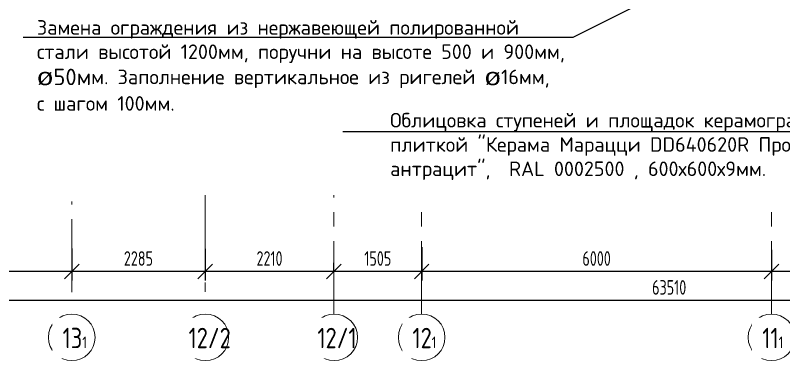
# Model space of a CAD drawing. Header units: millimetres. Extents: x -136099598 to 9192475, y 0 to 779331.
# Drawn here: x -208723 to -195547, y 278721 to 284647 of the extents above; entities that cross this region are included whole.
import ezdxf
from ezdxf import colors
from ezdxf.entities.mleader import LeaderData, LeaderLine
from ezdxf.math import Vec2, Vec3

# ---------------------------------------------------------------- set-up
doc = ezdxf.new("R2010")
doc.units = ezdxf.units.MM
doc.header["$MEASUREMENT"] = 0
doc.linetypes.add('CENTER', pattern=[2, 1.25, -0.25, 0.25, -0.25])
doc.layers.get('0').update_dxf_attribs({"color": 250, "lineweight": 9})
doc.layers.get('Defpoints').update_dxf_attribs({"color": 8})
for name, color, linetype, lineweight in [('АР-Выноски', 5, 'Continuous', 5), ('АР_Оси', 193, 'Continuous', 9), ('АР_Оси размеры', 164, 'Continuous', 9)]:
    doc.layers.add(name, color=color, linetype=linetype, lineweight=lineweight)
doc.styles.add('ICOCPEUR', font='isocpeur.ttf')
doc.styles.add('ГОСТ 2.304', font='isocpeur.ttf', dxfattribs={"width": 0.7})
doc.dimstyles.new('СПДС', dxfattribs={"dimscale": 100, "dimtxt": 2.5, "dimasz": 2.5, "dimexe": 1.5, "dimexo": 0, "dimgap": 1, "dimtad": 1, "dimdec": 0, "dimrnd": 1, "dimtxsty": 'ГОСТ 2.304', "dimblk": 'OBLIQUE', "dimcen": 2.5, "dimdle": 1.5, "dimadec": 0, "dimazin": 2, "dimtfac": 0.75, "dimtdec": 0, "dimtmove": 1, "dimatfit": 3, "dimfxl": 1, "dimtolj": 1, "dimarcsym": 1})

# ---------------------------------------------------------------- blocks, each defined once
blk = doc.blocks.new('_Oblique')
at = {"color": 0, "linetype": 'ByBlock', "lineweight": -2}
blk.add_line((-0.5, -0.5), (0.5, 0.5), dxfattribs=at)
blk = doc.blocks.new('*D377')
at = {"layer": 'Defpoints', "color": 0, "ltscale": 100, "transparency": 16777216}
for p in [(-201754, 280669), (-195754, 280575), (-201754, 280249)]:
    blk.add_point(p, dxfattribs=at)
at = {"layer": 'АР_Оси размеры', "color": 0, "lineweight": -2, "ltscale": 100, "transparency": 16777216}
for p, q in [((-201754, 280669), (-201754, 280099)), ((-195754, 280575), (-195754, 280099)), ((-195604, 280249), (-201904, 280249))]:
    blk.add_line(p, q, dxfattribs=at)
at = {"layer": 'АР_Оси размеры', "color": 0, "lineweight": -2, "ltscale": 100, "transparency": 16777216, "xscale": 250, "yscale": 250, "zscale": 250, "rotation": 180}
blk.add_blockref('_Oblique', (-201754, 280249), dxfattribs=at)
at = {"layer": 'АР_Оси размеры', "color": 0, "lineweight": -2, "ltscale": 100, "transparency": 16777216, "xscale": 250, "yscale": 250, "zscale": 250}
blk.add_blockref('_Oblique', (-195754, 280249), dxfattribs=at)
at = {"layer": 'АР_Оси размеры', "color": 0, "ltscale": 100, "transparency": 16777216, "insert": (-198754, 280474), "char_height": 250, "attachment_point": 5, "style": 'ГОСТ 2.304'}
blk.add_mtext('\\A1;6000', dxfattribs=at)
blk = doc.blocks.new('*D378')
at = {"layer": 'Defpoints', "color": 0, "ltscale": 100, "transparency": 16777216}
for p in [(-213755, 280633), (-207754, 280576), (-213755, 280249)]:
    blk.add_point(p, dxfattribs=at)
at = {"layer": 'АР_Оси размеры', "color": 0, "lineweight": -2, "ltscale": 100, "transparency": 16777216}
for p, q in [((-213755, 280633), (-213755, 280099)), ((-207754, 280576), (-207754, 280099)), ((-207604, 280249), (-213905, 280249))]:
    blk.add_line(p, q, dxfattribs=at)
at = {"layer": 'АР_Оси размеры', "color": 0, "lineweight": -2, "ltscale": 100, "transparency": 16777216, "xscale": 250, "yscale": 250, "zscale": 250, "rotation": 180}
blk.add_blockref('_Oblique', (-213755, 280249), dxfattribs=at)
at = {"layer": 'АР_Оси размеры', "color": 0, "lineweight": -2, "ltscale": 100, "transparency": 16777216, "xscale": 250, "yscale": 250, "zscale": 250}
blk.add_blockref('_Oblique', (-207754, 280249), dxfattribs=at)
at = {"layer": 'АР_Оси размеры', "color": 0, "ltscale": 100, "transparency": 16777216, "insert": (-210754, 280474), "char_height": 250, "attachment_point": 5, "style": 'ГОСТ 2.304'}
blk.add_mtext('\\A1;6000', dxfattribs=at)
blk = doc.blocks.new('*D382')
at = {"layer": 'Defpoints', "color": 0, "ltscale": 100, "transparency": 16777216}
for p in [(-203259, 280249), (-203259, 280230), (-201754, 280230)]:
    blk.add_point(p, dxfattribs=at)
at = {"layer": 'АР_Оси размеры', "color": 0, "lineweight": -2, "ltscale": 100, "transparency": 16777216}
for p, q in [((-203259, 280230), (-203259, 280399)), ((-201754, 280230), (-201754, 280399)), ((-201604, 280249), (-203409, 280249))]:
    blk.add_line(p, q, dxfattribs=at)
at = {"layer": 'АР_Оси размеры', "color": 0, "lineweight": -2, "ltscale": 100, "transparency": 16777216, "xscale": 250, "yscale": 250, "zscale": 250, "rotation": 180}
blk.add_blockref('_Oblique', (-203259, 280249), dxfattribs=at)
at = {"layer": 'АР_Оси размеры', "color": 0, "lineweight": -2, "ltscale": 100, "transparency": 16777216, "xscale": 250, "yscale": 250, "zscale": 250}
blk.add_blockref('_Oblique', (-201754, 280249), dxfattribs=at)
at = {"layer": 'АР_Оси размеры', "color": 0, "ltscale": 100, "transparency": 16777216, "insert": (-202507, 280474), "char_height": 250, "attachment_point": 5, "style": 'ГОСТ 2.304'}
blk.add_mtext('\\A1;1505', dxfattribs=at)
blk = doc.blocks.new('*D383')
at = {"layer": 'Defpoints', "color": 0, "ltscale": 100, "transparency": 16777216}
for p in [(-205469, 280639), (-205469, 280249), (-203259, 280230)]:
    blk.add_point(p, dxfattribs=at)
at = {"layer": 'АР_Оси размеры', "color": 0, "lineweight": -2, "ltscale": 100, "transparency": 16777216}
for p, q in [((-205469, 280639), (-205469, 280099)), ((-203259, 280230), (-203259, 280399)), ((-203109, 280249), (-205619, 280249))]:
    blk.add_line(p, q, dxfattribs=at)
at = {"layer": 'АР_Оси размеры', "color": 0, "lineweight": -2, "ltscale": 100, "transparency": 16777216, "xscale": 250, "yscale": 250, "zscale": 250, "rotation": 180}
blk.add_blockref('_Oblique', (-205469, 280249), dxfattribs=at)
at = {"layer": 'АР_Оси размеры', "color": 0, "lineweight": -2, "ltscale": 100, "transparency": 16777216, "xscale": 250, "yscale": 250, "zscale": 250}
blk.add_blockref('_Oblique', (-203259, 280249), dxfattribs=at)
at = {"layer": 'АР_Оси размеры', "color": 0, "ltscale": 100, "transparency": 16777216, "insert": (-204364, 280474), "char_height": 250, "attachment_point": 5, "style": 'ГОСТ 2.304'}
blk.add_mtext('\\A1;2210', dxfattribs=at)
blk = doc.blocks.new('*D384')
at = {"layer": 'Defpoints', "color": 0, "ltscale": 100, "transparency": 16777216}
for p in [(-207754, 280647), (-205469, 280639), (-207754, 280249)]:
    blk.add_point(p, dxfattribs=at)
at = {"layer": 'АР_Оси размеры', "color": 0, "lineweight": -2, "ltscale": 100, "transparency": 16777216}
for p, q in [((-207754, 280647), (-207754, 280099)), ((-205469, 280639), (-205469, 280099)), ((-205319, 280249), (-207904, 280249))]:
    blk.add_line(p, q, dxfattribs=at)
at = {"layer": 'АР_Оси размеры', "color": 0, "lineweight": -2, "ltscale": 100, "transparency": 16777216, "xscale": 250, "yscale": 250, "zscale": 250, "rotation": 180}
blk.add_blockref('_Oblique', (-207754, 280249), dxfattribs=at)
at = {"layer": 'АР_Оси размеры', "color": 0, "lineweight": -2, "ltscale": 100, "transparency": 16777216, "xscale": 250, "yscale": 250, "zscale": 250}
blk.add_blockref('_Oblique', (-205469, 280249), dxfattribs=at)
at = {"layer": 'АР_Оси размеры', "color": 0, "ltscale": 100, "transparency": 16777216, "insert": (-206612, 280474), "char_height": 250, "attachment_point": 5, "style": 'ГОСТ 2.304'}
blk.add_mtext('\\A1;2285', dxfattribs=at)
blk = doc.blocks.new('*D385')
at = {"layer": 'Defpoints', "color": 0, "ltscale": 100, "transparency": 16777216}
for p in [(-229264, 279753), (-229264, 279753), (-165754, 279753)]:
    blk.add_point(p, dxfattribs=at)
at = {"layer": 'АР_Оси размеры', "color": 0, "lineweight": -2, "ltscale": 100, "transparency": 16777216}
for p, q in [((-229264, 279753), (-229264, 279903)), ((-165754, 279753), (-165754, 279903)), ((-165604, 279753), (-229414, 279753))]:
    blk.add_line(p, q, dxfattribs=at)
at = {"layer": 'АР_Оси размеры', "color": 0, "lineweight": -2, "ltscale": 100, "transparency": 16777216, "xscale": 250, "yscale": 250, "zscale": 250, "rotation": 180}
blk.add_blockref('_Oblique', (-229264, 279753), dxfattribs=at)
at = {"layer": 'АР_Оси размеры', "color": 0, "lineweight": -2, "ltscale": 100, "transparency": 16777216, "xscale": 250, "yscale": 250, "zscale": 250}
blk.add_blockref('_Oblique', (-165754, 279753), dxfattribs=at)
at = {"layer": 'АР_Оси размеры', "color": 0, "ltscale": 100, "transparency": 16777216, "insert": (-197509, 279978), "char_height": 250, "attachment_point": 5, "style": 'ГОСТ 2.304'}
blk.add_mtext('\\A1;63510', dxfattribs=at)
blk = doc.blocks.new('*D1347')
at = {"layer": 'Defpoints', "color": 0, "ltscale": 100, "transparency": 16777216}
for p in [(-195754, 280625), (-192754, 280625), (-195754, 280249)]:
    blk.add_point(p, dxfattribs=at)
at = {"layer": 'АР_Оси размеры', "color": 0, "lineweight": -2, "ltscale": 100, "transparency": 16777216}
for p, q in [((-195754, 280625), (-195754, 280099)), ((-192754, 280625), (-192754, 280099)), ((-192604, 280249), (-195904, 280249))]:
    blk.add_line(p, q, dxfattribs=at)
at = {"layer": 'АР_Оси размеры', "color": 0, "lineweight": -2, "ltscale": 100, "transparency": 16777216, "xscale": 250, "yscale": 250, "zscale": 250, "rotation": 180}
blk.add_blockref('_Oblique', (-195754, 280249), dxfattribs=at)
at = {"layer": 'АР_Оси размеры', "color": 0, "lineweight": -2, "ltscale": 100, "transparency": 16777216, "xscale": 250, "yscale": 250, "zscale": 250}
blk.add_blockref('_Oblique', (-192754, 280249), dxfattribs=at)
at = {"layer": 'АР_Оси размеры', "color": 0, "ltscale": 100, "transparency": 16777216, "insert": (-194254, 280474), "char_height": 250, "attachment_point": 5, "style": 'ГОСТ 2.304'}
blk.add_mtext('\\A1;3000', dxfattribs=at)

msp = doc.modelspace()

# ---------------------------------------------------------------- linework, layer by layer
at = {"layer": 'АР_Оси', "color": 6, "linetype": 'CENTER', "ltscale": 1000}
for p, q in [((-207754.5, 279898.8), (-207754.5, 281452.6)), ((-205469.5, 281559.4), (-205469.5, 279900.3)), ((-203259.5, 279520.6), (-203259.5, 281559.4)), ((-201754.5, 279520.6), (-201754.5, 281452.6))]:
    msp.add_line(p, q, dxfattribs=at)
at = {"layer": 'АР_Оси', "color": 6}
for centre in [(-207754.5, 279120.6), (-205464.5, 279120.6), (-203254.5, 279120.6), (-201754.5, 279120.6), (-195754.5, 279120.6)]:
    msp.add_circle(centre, 400, dxfattribs=at)

# ---------------------------------------------------------------- dimensions: what is measured, and where the dimension line sits
at = {"layer": 'АР_Оси размеры', "ltscale": 100}
for base, p1, p2, picture, middle in [((-201754.5, 280249.4), (-195754.5, 280575.3), (-201754.5, 280668.8), '*D377', (-198754.5, 280474.4)), ((-213754.5, 280249.4), (-207754.5, 280575.8), (-213754.5, 280632.8), '*D378', (-210754.5, 280474.4)), ((-207754.5, 280249.4), (-205469.5, 280639.3), (-207754.5, 280647.3), '*D384', (-206612, 280474.4)), ((-205469.5, 280249.4), (-203259.5, 280230.1), (-205469.5, 280639.3), '*D383', (-204364.5, 280474.4)), ((-203259.5, 280249.4), (-201754.5, 280230.1), (-203259.5, 280230.1), '*D382', (-202507, 280474.4)), ((-195754.5, 280249.4), (-192754.5, 280624.8), (-195754.5, 280624.8), '*D1347', (-194254.5, 280474.4)), ((-229264.5, 279753.3), (-165754.5, 279753.3), (-229264.5, 279753.3), '*D385', (-197509.5, 279978.3))]:
    dim = msp.add_linear_dim(base=base, p1=p1, p2=p2, angle=180, dimstyle='СПДС', dxfattribs=at)
    dim.commit()
    dim.dimension.update_dxf_attribs({"geometry": picture, "text_midpoint": middle})

# ---------------------------------------------------------------- leaders
at = {"layer": 'АР-Выноски'}
ml = msp.add_multileader_mtext('Standard', dxfattribs=at)
ml.set_content('\\A1;Устройство наружной водосточной трубы, из оцинкованной стали с окраской в цвет цоколя RAL 7016 c подогревом в зимнее время. ', color=256, style='ICOCPEUR')
ml.set_leader_properties()
ml.build(insert=Vec2(0, 0))
ml.multileader.update_dxf_attribs({"text_left_attachment_type": 6, "text_right_attachment_type": 6, "dogleg_length": 100, "arrow_head_size": 250})
ctx = ml.context
ctx.base_point, ctx.char_height, ctx.arrow_head_size, ctx.landing_gap_size, ctx.plane_origin, ctx.plane_x_axis, ctx.plane_y_axis = Vec3(-218646.1, 284277.2), 250, 250, 25, Vec3(-198126.9, 279610.5), Vec3(1, -0.0000456), Vec3(0.0000456, 1)
ctx.left_attachment, ctx.right_attachment, ctx.text_align_type = 6, 6, 2
notes = []
notes.append((ctx, [(0, (1, 1, 0), (-210806.9, 284276.9), (-1, 0.0000456), 289.2, [(1, [(-206062.7, 290252.3)], 0, [])])]))
ctx.mtext.insert, ctx.mtext.text_direction, ctx.mtext.rotation, ctx.mtext.width, ctx.mtext.defined_height, ctx.mtext.alignment, ctx.mtext.flow_direction = Vec3(-211121.1, 284601.9), Vec3(1, -0.0000456), 6.2831397, 8222.025, 2092.7, 3, 5
ml = msp.add_multileader_mtext('Standard', dxfattribs=at)
ml.set_content('\\A1;\\pxsm1,ql;Замена ограждения из нержавеющей полированной стали высотой 1200мм, поручни на высоте 500 и 900мм, {\\fISOCTEUR|b0|i0|c204|p49;\\H1.129x;ø\\fISOCPEUR|b0|i0|c204|p34;50м\\H0.88571x;м. Заполнение вертикальное из ригелей \\fISOCTEUR|b0|i0|c204|p49;\\H1.12904x;ø\\fISOCPEUR|b0|i0|c204|p34;\\H0.88571x;16мм, с шагом 100мм.  }', color=256, style='ICOCPEUR')
ml.set_leader_properties()
ml.build(insert=Vec2(0, 0))
ml.multileader.update_dxf_attribs({"text_left_attachment_type": 6, "text_right_attachment_type": 6, "dogleg_length": 100, "arrow_head_size": 250})
ctx = ml.context
ctx.base_point, ctx.char_height, ctx.arrow_head_size, ctx.landing_gap_size, ctx.plane_origin = Vec3(-208377.8, 284265.2, -1.1), 250, 250, 25, Vec3(-184751.1, 283257.4, -1.1)
ctx.left_attachment, ctx.right_attachment = 6, 6
notes.append((ctx, [(0, (1, 1, 0), (-199160.8, 284265.2, -1.1), (-1, 0), 267, [(0, [(-197386.5, 288806.8, -1.1), (-190213.8, 288774.6, -1.1)], 0, [])])]))
ctx.mtext.insert, ctx.mtext.width, ctx.mtext.defined_height, ctx.mtext.flow_direction = Vec3(-208352.8, 284565.2, -1.1), 9047.327, 1611.5, 5
ml = msp.add_multileader_mtext('Standard', dxfattribs=at)
ml.set_content('\\A1;Облицовка ступеней и площадок керамогранитной плиткой "Керама Марацци DD640620R Про Фьюче антрацит", {\\A0; RAL 0002500 }, 600х600х9мм.', color=256, style='ICOCPEUR')
ml.set_leader_properties()
ml.build(insert=Vec2(0, 0))
ml.multileader.update_dxf_attribs({"text_left_attachment_type": 6, "text_right_attachment_type": 6, "dogleg_length": 100, "arrow_head_size": 250})
ctx = ml.context
ctx.base_point, ctx.char_height, ctx.arrow_head_size, ctx.landing_gap_size, ctx.plane_origin = Vec3(-202320.2, 282647.7), 250, 250, 25, Vec3(-200173.7, 285730.8)
ctx.left_attachment, ctx.right_attachment = 6, 6
notes.append((ctx, [(0, (1, 1, 0), (-193926.7, 282647.7), (-1, 0), 293.5, [(1, [(-189475.8, 288393), (-196912, 288553.6)], 0, [])])]))
ctx.mtext.insert, ctx.mtext.width, ctx.mtext.defined_height, ctx.mtext.flow_direction = Vec3(-202295.2, 282972.7), 8771.015, 2182.2, 5
for ctx, leaders in notes:
    for number, flags, end, landing, length, lines in leaders:
        leader = LeaderData()
        leader.index, (leader.has_last_leader_line, leader.has_dogleg_vector, leader.attachment_direction) = number, flags
        leader.last_leader_point, leader.dogleg_vector, leader.dogleg_length = Vec3(end), Vec3(landing), length
        for number, points, colour, breaks in lines:
            line = LeaderLine()
            line.index, line.vertices, line.color, line.breaks = number, Vec3.list(points), colors.encode_raw_color(colour), breaks
            leader.lines.append(line)
        ctx.leaders.append(leader)

# ---------------------------------------------------------------- next in the draw order: texts
at = {"layer": 'АР_Оси', "color": 6, "char_height": 350, "width": 123.867, "attachment_point": 1, "line_spacing_factor": 1.149209, "style": 'ГОСТ 2.304', "bg_fill": 2}
for s, insert in [('{\\W0.8;13\\H0.57143x;1}', (-207912.5, 279284.3)), ('{\\W0.8;12/2}', (-205752.7, 279284.3)), ('{\\W0.8;12/1}', (-203542.7, 279284.3)), ('{\\W0.8;12\\H0.57143x;1}', (-201912.5, 279284.3)), ('{\\W0.8;11\\H0.57143x;1}', (-195912.5, 279284.3))]:
    msp.add_mtext(s, dxfattribs=dict(at, insert=insert))

# ---------------------------------------------------------------- next in the draw order: linework, layer by layer
at = {"layer": 'АР_Оси', "color": 6, "linetype": 'CENTER', "ltscale": 1000}
msp.add_line((-195754.5, 279520.6), (-195754.5, 281452.6), dxfattribs=at)

doc.saveas('drawing.dxf')
